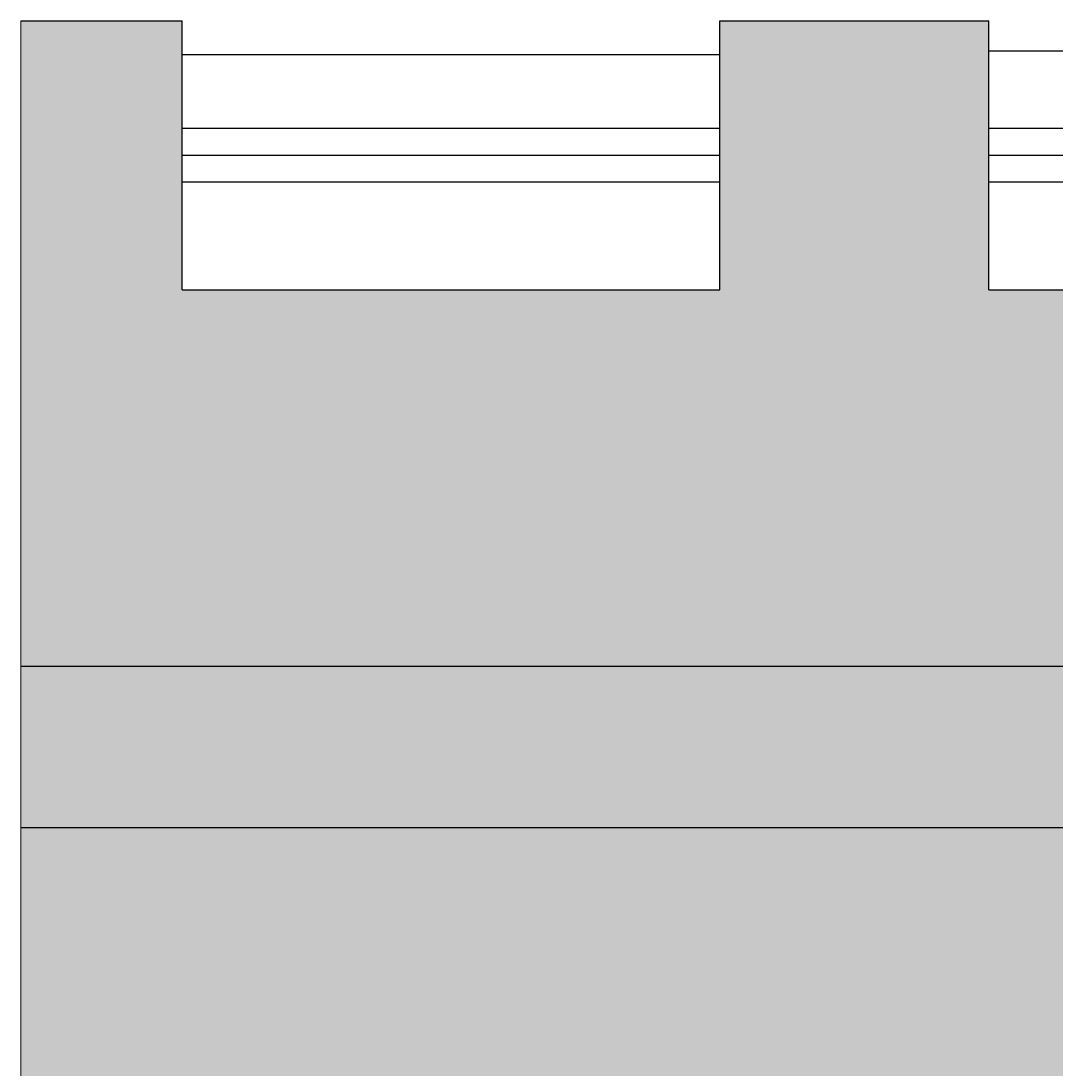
# Model space of a CAD drawing. Header units: inches. Extents: x -59 to 212, y 9 to 737.
# Drawn here: x -32.996 to -31.071, y 393.5 to 395.449 of the extents above; entities that cross this region are included whole.
import ezdxf

# ---------------------------------------------------------------- set-up
doc = ezdxf.new("R2010")
doc.units = ezdxf.units.IN
doc.header["$MEASUREMENT"] = 0

msp = doc.modelspace()

# ---------------------------------------------------------------- hatches: boundary and pattern name
at = {"true_color": 0xffeddb}
h = msp.add_hatch(color=7, dxfattribs=at)
h.dxf.hatch_style = 1
h.paths.add_polyline_path([(-20.79629, 394.2494), (-20.79629, 394.9494), (-21.79629, 394.9494), (-21.79629, 395.4494), (-22.79629, 395.4494), (-22.79629, 394.9494), (-23.79629, 394.9494), (-23.79629, 395.4494), (-30.19629, 395.4494), (-30.19629, 394.9494), (-31.19629, 394.9494), (-31.19629, 395.4494), (-31.69629, 395.4494), (-31.69629, 394.9494), (-32.69629, 394.9494), (-32.69629, 395.4494), (-32.99629, 395.4494), (-32.99629, 394.2494)])
at = {"true_color": 0x636466}
h = msp.add_hatch(color=251, dxfattribs=at)
h.dxf.hatch_style = 1
h.paths.add_polyline_path([(-20.79629, 393.9494), (-20.79629, 394.2494), (-32.99629, 394.2494), (-32.99629, 393.9494)])
at = {"true_color": 0xffeddb}
h = msp.add_hatch(color=7, dxfattribs=at)
h.dxf.hatch_style = 1
h.paths.add_polyline_path([(-32.99629, 393.9494), (-32.99629, 390.9494), (-29.11049, 390.9494), (-29.11049, 393.4494), (-27.11049, 393.4494), (-27.11049, 390.9494), (-20.79629, 390.9494), (-20.79629, 393.9494)])
h.paths.add_polyline_path([(-29.9898, 393.4494), (-29.9898, 391.2494), (-30.9898, 391.2494), (-30.9898, 393.4494)], flags=16)
h.paths.add_polyline_path([(-30.0398, 393.3994), (-30.0398, 391.5194), (-30.0398, 391.2994), (-30.9398, 391.2994), (-30.9398, 393.3994)], flags=0)
h.paths.add_polyline_path([(-31.2898, 393.4494), (-31.2898, 391.2494), (-32.2898, 391.2494), (-32.2898, 393.4494)], flags=16)
h.paths.add_polyline_path([(-31.3398, 393.3994), (-31.3398, 391.5194), (-31.3398, 391.2994), (-32.2398, 391.2994), (-32.2398, 393.3994)], flags=0)
h.paths.add_polyline_path([(-26.06801, 393.1494), (-25.26801, 393.1494), (-25.26801, 392.3494), (-26.06801, 392.3494)], flags=16)
h.paths.add_polyline_path([(-26.01801, 393.0994), (-25.31801, 393.0994), (-25.31801, 392.3994), (-26.01801, 392.3994)], flags=0)
h.paths.add_polyline_path([(-22.35361, 393.4494), (-21.35361, 393.4494), (-21.35361, 391.2494), (-22.35361, 391.2494)], flags=16)
h.paths.add_polyline_path([(-22.30361, 393.3994), (-21.40361, 393.3994), (-21.40361, 391.5194), (-21.40361, 391.2994), (-22.30361, 391.2994)], flags=0)

# ---------------------------------------------------------------- linework, layer by layer
at = {"lineweight": 0}
msp.add_line((-32.99629, 395.4494), (-32.99629, 390.9494), dxfattribs=at)
for p, q in [((-32.99629, 395.4494), (-32.69629, 395.4494)), ((-32.99629, 395.4494), (-32.69629, 395.4494)), ((-32.69629, 394.9494), (-32.69629, 395.4494)), ((-31.69629, 395.4494), (-31.19629, 395.4494)), ((-31.69629, 395.4494), (-31.19629, 395.4494)), ((-31.69629, 394.9494), (-31.69629, 395.4494)), ((-31.19629, 394.9494), (-31.19629, 395.4494)), ((-32.69629, 394.9494), (-31.69629, 394.9494)), ((-31.19629, 394.9494), (-30.19629, 394.9494)), ((-32.99629, 394.2494), (-20.79629, 394.2494)), ((-32.99629, 393.9494), (-20.79629, 393.9494))]:
    msp.add_line(p, q)
at = {"color": 251, "true_color": 0x636466}
for p, q in [((-31.69629, 395.38648), (-32.69629, 395.38648)), ((-30.19629, 395.39303), (-31.19629, 395.39303)), ((-31.69629, 395.2494), (-32.69629, 395.2494)), ((-30.19629, 395.2494), (-31.19629, 395.2494)), ((-31.69629, 395.1994), (-32.69629, 395.1994)), ((-30.19629, 395.1994), (-31.19629, 395.1994)), ((-31.69629, 395.1494), (-32.69629, 395.1494)), ((-30.19629, 395.1494), (-31.19629, 395.1494))]:
    msp.add_line(p, q, dxfattribs=at)

doc.saveas('drawing.dxf')
